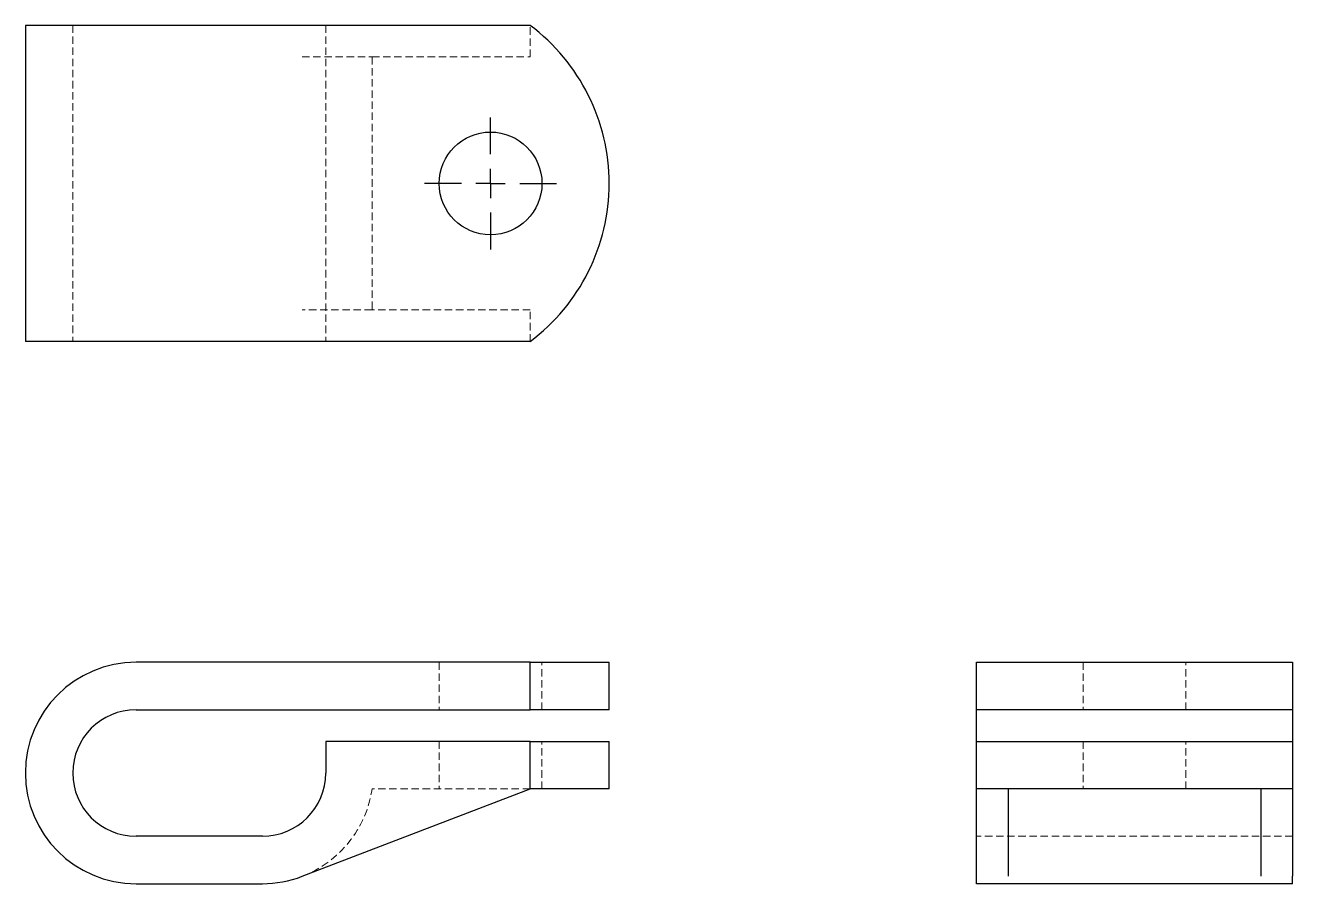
# Model space of a CAD drawing. Header units: millimetres. Extents: x 33 to 250, y 38 to 185.
import ezdxf

# ---------------------------------------------------------------- set-up
doc = ezdxf.new("R2010")
doc.units = ezdxf.units.MM
doc.linetypes.add('HIDDEN', pattern=[1.905, 1.27, -0.635])
doc.layers.add('10', color=7, linetype='Continuous')

# ---------------------------------------------------------------- blocks, each defined once
blk = doc.blocks.new('SW_CENTERMARKSYMBOL_0')
at = {"layer": '10', "color": 0}
for p, q in [((0, 5), (0, 11.3)), ((0, 0), (0, 2.5)), ((-5, 0), (-11.3, 0)), ((0, 0), (-2.5, 0)), ((0, 0), (0, -2.5)), ((0, 0), (2.5, 0)), ((5, 0), (11.3, 0)), ((0, -5), (0, -11.3))]:
    blk.add_line(p, q, dxfattribs=at)

msp = doc.modelspace()

# ---------------------------------------------------------------- linework, layer by layer
at = {"color": 7, "linetype": 'Continuous', "lineweight": 25}
for p, q in [((33, 185.08), (33, 130.92)), ((51.96, 185.08), (33, 185.08)), ((119.46, 185.08), (51.96, 185.08)), ((51.96, 130.92), (33, 130.92)), ((119.46, 130.92), (51.96, 130.92)), ((119.46, 75.96), (51.96, 75.96)), ((119.46, 67.83), (119.46, 75.96)), ((119.46, 75.96), (133, 75.96)), ((133, 67.83), (133, 75.96)), ((195.92, 67.83), (195.92, 75.96)), ((195.92, 75.96), (250.08, 75.96)), ((250.08, 75.96), (250.08, 67.83)), ((51.96, 67.83), (119.46, 67.83)), ((133, 67.83), (119.46, 67.83)), ((250.08, 67.83), (195.92, 67.83)), ((195.92, 62.42), (195.92, 67.83)), ((250.08, 67.83), (250.08, 62.42)), ((84.45, 62.42), (84.45, 57)), ((119.46, 62.42), (84.45, 62.42)), ((119.46, 54.29), (119.46, 62.42)), ((119.46, 62.42), (133, 62.42)), ((133, 54.29), (133, 62.42)), ((195.92, 54.29), (195.92, 62.42)), ((195.92, 62.42), (250.08, 62.42)), ((250.08, 62.42), (250.08, 54.29)), ((80.41, 39.3), (119.46, 54.29)), ((133, 54.29), (119.46, 54.29)), ((250.08, 54.29), (195.92, 54.29)), ((195.92, 39.3), (195.92, 54.29)), ((201.34, 54.29), (201.34, 39.3)), ((244.66, 39.3), (244.66, 54.29)), ((250.08, 54.29), (250.08, 39.3)), ((73.62, 46.17), (51.96, 46.17)), ((195.92, 38.04), (195.92, 39.3)), ((250.08, 38.04), (250.08, 39.3)), ((51.96, 38.04), (73.62, 38.04)), ((250.08, 38.04), (195.92, 38.04))]:
    msp.add_line(p, q, dxfattribs=at)
at = {"color": 7, "linetype": 'HIDDEN', "lineweight": 18}
for p, q in [((41.12, 185.08), (41.12, 130.92)), ((84.45, 185.08), (84.45, 130.92)), ((119.46, 179.66), (119.46, 185.08)), ((80.41, 179.66), (92.38, 179.66)), ((92.38, 179.66), (92.38, 136.34)), ((92.38, 179.66), (119.46, 179.66)), ((92.38, 136.34), (80.41, 136.34)), ((119.46, 136.34), (92.38, 136.34)), ((119.46, 130.92), (119.46, 136.34)), ((103.89, 75.96), (103.89, 67.83)), ((121.49, 67.83), (121.49, 75.96)), ((214.2, 75.96), (214.2, 67.83)), ((231.8, 67.83), (231.8, 75.96)), ((103.89, 62.42), (103.89, 54.29)), ((121.49, 54.29), (121.49, 62.42)), ((214.2, 62.42), (214.2, 54.29)), ((231.8, 54.29), (231.8, 62.42)), ((119.46, 54.29), (92.38, 54.29)), ((250.08, 46.17), (195.92, 46.17))]:
    msp.add_line(p, q, dxfattribs=at)
at = {"color": 7, "linetype": 'Continuous', "lineweight": 25}
msp.add_circle((112.69, 158), 8.8, dxfattribs=at)
for centre, radius, start, end in [((99.15, 158), 33.85, 306.8699, 53.1301), ((51.96, 57), 18.96, 90, 270), ((51.96, 57), 10.83, 90, 270), ((73.62, 57), 10.83, 270, 0), ((73.62, 57), 18.96, 270, 290.9996)]:
    msp.add_arc(centre, radius, start, end, dxfattribs=at)
at = {"color": 7, "linetype": 'HIDDEN', "lineweight": 18}
msp.add_arc((73.62, 57), 18.96, 290.9996, 351.7868, dxfattribs=at)

# ---------------------------------------------------------------- block references
at = {"layer": '10'}
msp.add_blockref('SW_CENTERMARKSYMBOL_0', (112.69, 158), dxfattribs=at)

doc.saveas('drawing.dxf')
